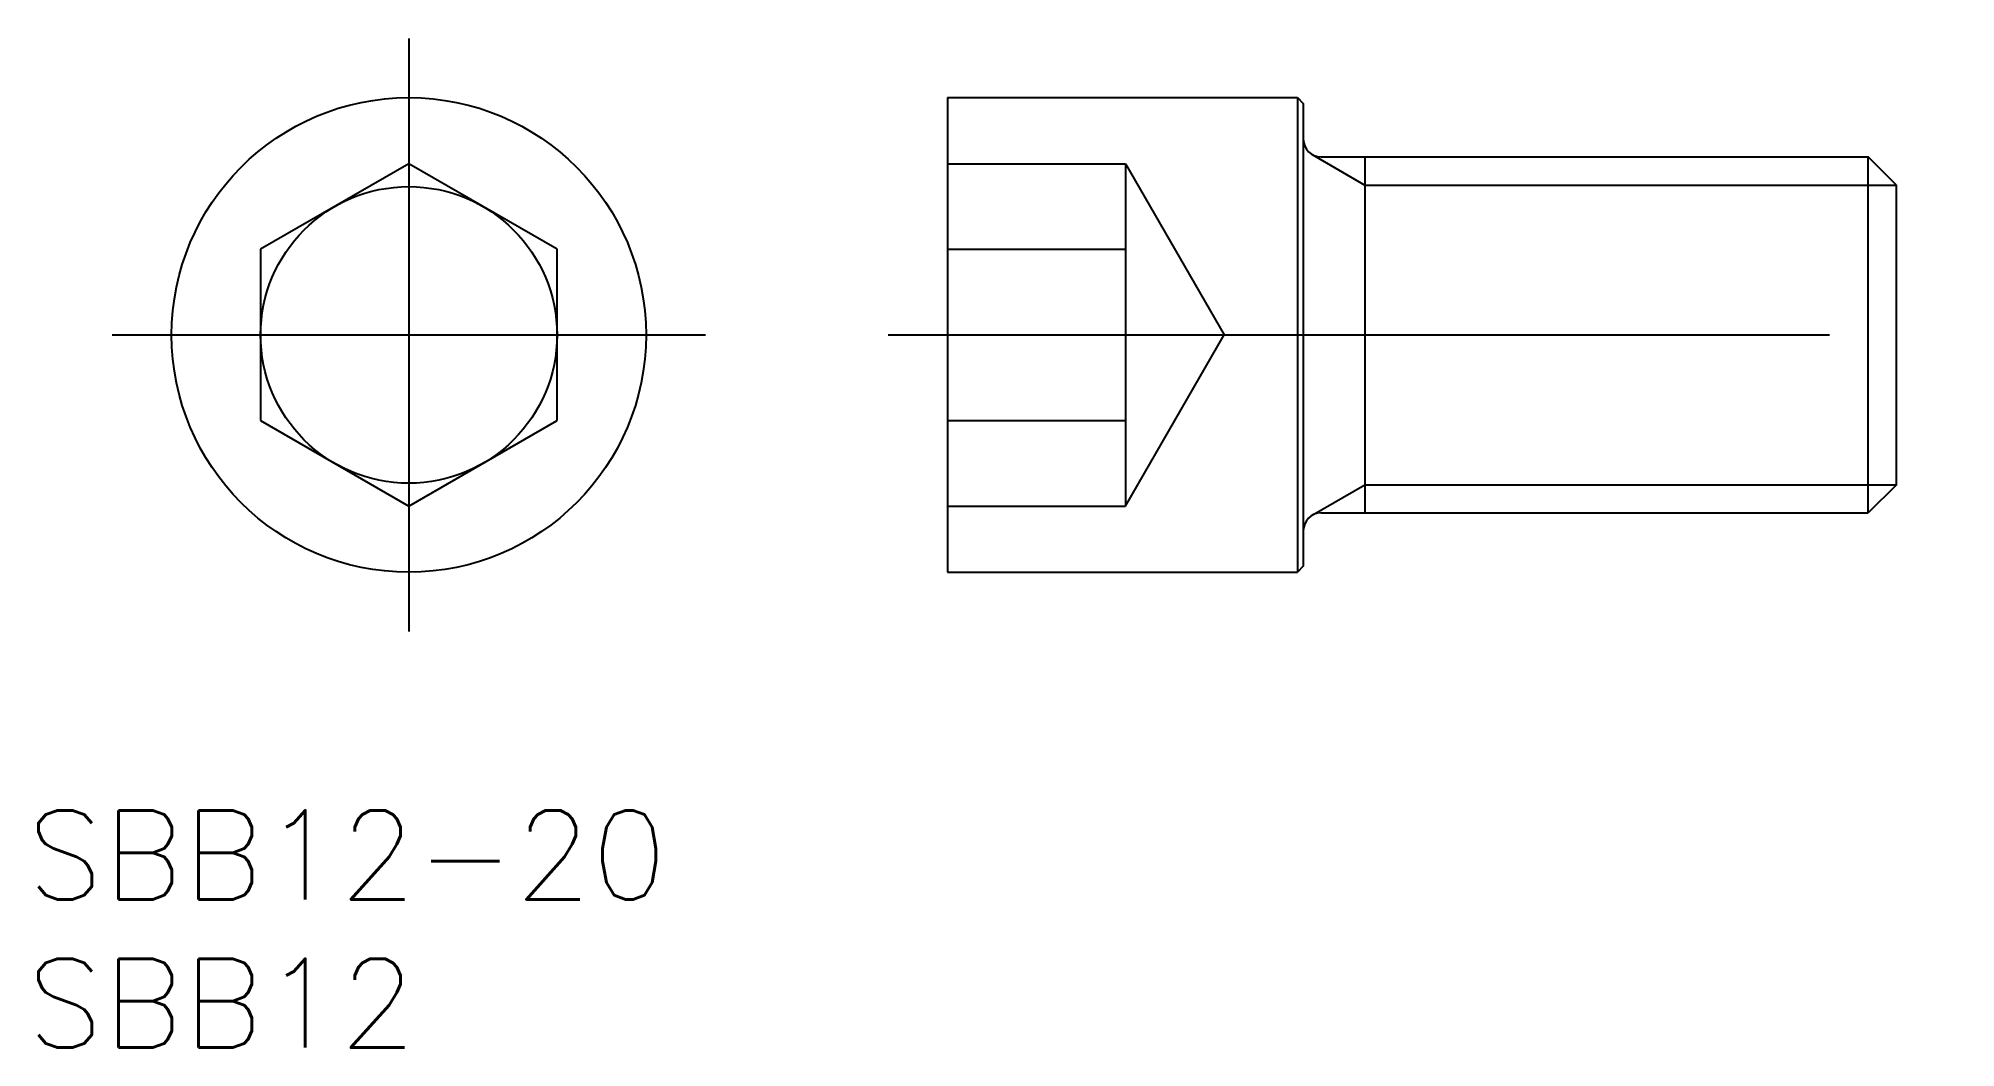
# Model space of a CAD drawing. Extents: x -12.5 to 52.2, y -24 to 10.
import ezdxf

# ---------------------------------------------------------------- set-up
doc = ezdxf.new("R2010")
doc.units = 0
doc.linetypes.add('CENTER', pattern=[50.8, 31.75, -6.35, 6.35, -6.35])
doc.linetypes.add('DASHED', pattern=[19.05, 12.7, -6.35])
doc.layers.get('0').update_dxf_attribs({"linetype": 'CONTINUOUS'})
doc.layers.add('CENTER', color=1, linetype='CENTER')
doc.styles.get("Standard").update_dxf_attribs({"font": 'txt.shx', "height": 3, "bigfont": 'bigfont.shx'})

# ---------------------------------------------------------------- blocks, each defined once
blk = doc.blocks.new('*U2')
at = {"color": 7, "linetype": 'CONTINUOUS'}
blk.add_text('SBB12-20', height=3, dxfattribs=at).set_placement((-12.88, -19.032))
blk = doc.blocks.new('*U3')
at = {"color": 7, "linetype": 'CONTINUOUS'}
blk.add_text('SBB12', height=3, dxfattribs=at).set_placement((-12.88, -24.032))

msp = doc.modelspace()

# ---------------------------------------------------------------- linework, layer by layer
at = {"color": 7, "linetype": 'CONTINUOUS'}
for p, q in [((18.166, 8), (29.966, 8)), ((18.166, 8), (18.166, -8)), ((29.966, 8), (29.966, -8)), ((29.966, 8), (30.166, 7.8)), ((30.166, 7.8), (30.166, -7.8)), ((30.766, 6), (49.219, 6)), ((32.245, 6), (32.245, -6)), ((49.219, -6), (49.219, 6)), ((50.166, 5.053), (49.219, 6)), ((0, 5.774), (-5, 2.887)), ((5, 2.887), (0, 5.774)), ((50.166, -5.053), (50.166, 5.053)), ((-5, 2.887), (-5, -2.887)), ((5, -2.887), (5, 2.887)), ((-5, -2.887), (0, -5.774)), ((0, -5.774), (5, -2.887)), ((50.166, -5.053), (49.219, -6)), ((30.766, -6), (49.219, -6)), ((18.166, -8), (29.966, -8)), ((30.166, -7.8), (29.966, -8))]:
    msp.add_line(p, q, dxfattribs=at)
at = {"color": 3, "linetype": 'CONTINUOUS'}
for p, q in [((30.466, 6.08), (32.245, 5.053)), ((32.245, 5.053), (50.166, 5.053)), ((30.466, -6.08), (32.245, -5.053)), ((32.245, -5.053), (50.166, -5.053))]:
    msp.add_line(p, q, dxfattribs=at)
at = {"color": 3, "linetype": 'DASHED'}
for p, q in [((18.166, 5.774), (24.166, 5.774)), ((24.166, 5.774), (27.499, 0)), ((24.166, 5.774), (24.166, -5.774)), ((18.166, 2.887), (24.166, 2.887)), ((24.166, -5.774), (27.499, 0)), ((18.166, -2.887), (24.166, -2.887)), ((18.166, -5.774), (24.166, -5.774))]:
    msp.add_line(p, q, dxfattribs=at)
at = {"color": 7, "linetype": 'CONTINUOUS'}
for radius in [8, 5]:
    msp.add_circle((0, 0), radius, dxfattribs=at)
for centre, start, end in [((30.766, 6.6), 180, 270), ((30.766, -6.6), 90, 180)]:
    msp.add_arc(centre, 0.6, start, end, dxfattribs=at)
at = {"layer": 'CENTER', "color": 1, "linetype": 'CENTER'}
for p, q in [((0, 10), (0, -10)), ((-10, 0), (10, 0)), ((16.166, 0), (52.166, 0))]:
    msp.add_line(p, q, dxfattribs=at)

# ---------------------------------------------------------------- block references
at = {"color": 7, "linetype": 'CONTINUOUS'}
for name in ['*U2', '*U3']:
    msp.add_blockref(name, (0, 0), dxfattribs=at)

doc.saveas('drawing.dxf')
